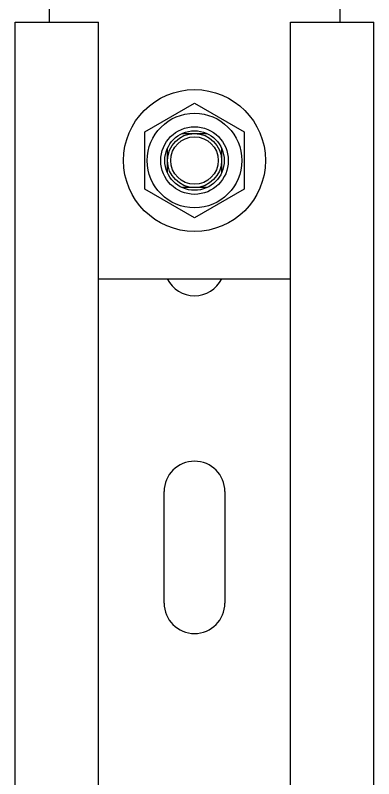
# Model space of a CAD drawing. Header units: millimetres. Extents: x 21899 to 38731, y -5425 to 3612.
# Drawn here: x 24931.5 to 24984.5, y -2607.4 to -2494.4 of the extents above; entities that cross this region are included whole.
import ezdxf

# ---------------------------------------------------------------- set-up
doc = ezdxf.new("R2010")
doc.units = ezdxf.units.MM

msp = doc.modelspace()

# ---------------------------------------------------------------- linework, layer by layer
at = {"color": 3, "linetype": 'Continuous'}
for p, q in [((24936.51, -2487.45), (24936.51, -2495.45)), ((24979.51, -2487.45), (24979.51, -2495.45)), ((24943.81, -2533.45), (24972.21, -2533.45))]:
    msp.add_line(p, q, dxfattribs=at)
at = {"color": 7, "linetype": 'Continuous'}
for p, q in [((24931.51, -2495.45), (24943.81, -2495.45)), ((24931.51, -2659.04), (24931.51, -2495.45)), ((24943.81, -2661.24), (24943.81, -2495.45)), ((24972.21, -2495.45), (24984.51, -2495.45)), ((24972.21, -2659.2), (24972.21, -2495.45)), ((24984.51, -2660.04), (24984.51, -2495.45)), ((24950.65, -2511.7), (24958.01, -2507.45)), ((24958.01, -2507.45), (24965.37, -2511.7)), ((24950.65, -2520.2), (24950.65, -2511.7)), ((24965.37, -2511.7), (24965.37, -2520.2)), ((24956.21, -2511.95), (24959.8, -2511.95)), ((24954.01, -2517.75), (24954.01, -2514.14)), ((24962.01, -2514.14), (24962.01, -2517.75)), ((24958.01, -2524.45), (24950.65, -2520.2)), ((24959.8, -2519.95), (24956.21, -2519.95)), ((24965.37, -2520.2), (24958.01, -2524.45)), ((24953.51, -2581.45), (24953.51, -2564.95)), ((24962.51, -2564.95), (24962.51, -2581.45))]:
    msp.add_line(p, q, dxfattribs=at)
for radius in [10.5, 7, 5, 4.4, 4, 3.51]:
    msp.add_circle((24958.01, -2515.95), radius, dxfattribs=at)
for centre, start, end in [((24958.01, -2531.45), 206.6609, 333.3391), ((24958.01, -2564.95), 0, 180), ((24958.01, -2581.45), 180, 0)]:
    msp.add_arc(centre, 4.5, start, end, dxfattribs=at)

doc.saveas('drawing.dxf')
